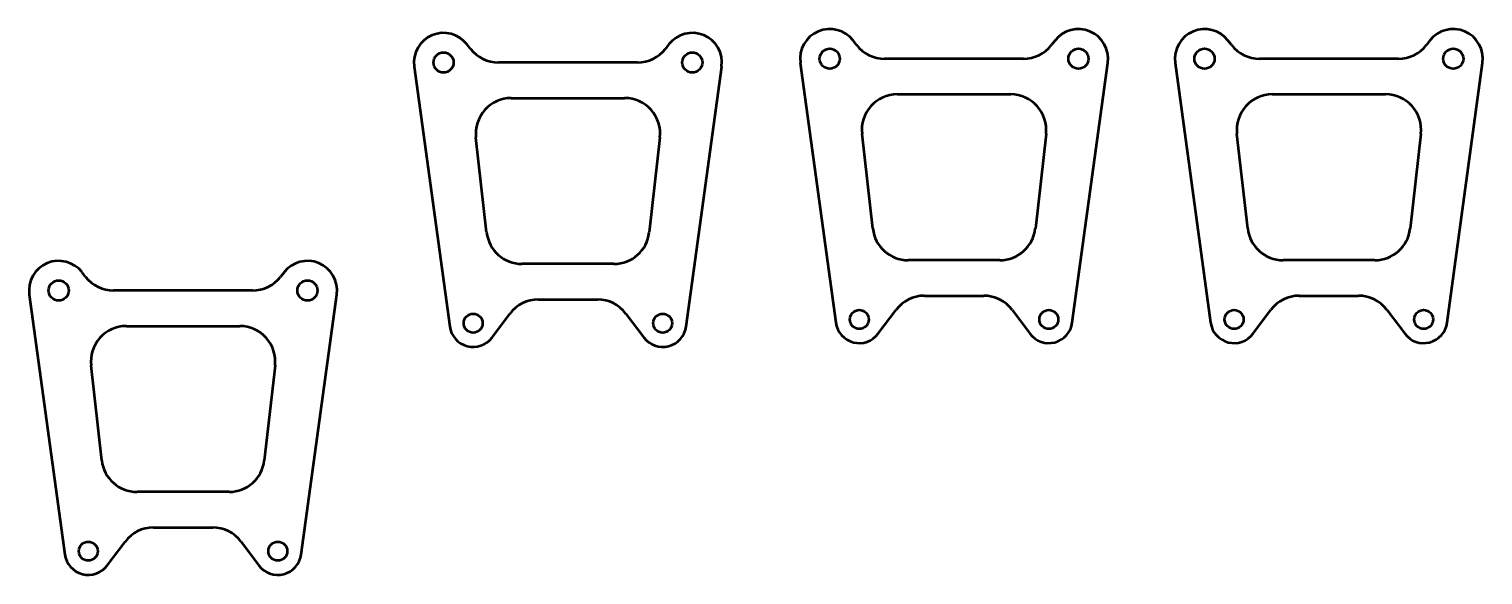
# Model space of a CAD drawing. Header units: millimetres. Extents: x 74 to 197, y 146 to 192.
import ezdxf

# ---------------------------------------------------------------- set-up
doc = ezdxf.new("R2010")
doc.units = ezdxf.units.MM
doc.layers.add('Visible (ISO)', color=7, linetype='Continuous', lineweight=50)

msp = doc.modelspace()

# ---------------------------------------------------------------- linework, layer by layer
at = {"layer": 'Visible (ISO)'}
for p, q in [((111.6, 190.33), (111.31, 190.71)), ((128.36, 190.71), (128.07, 190.33)), ((144.19, 190.65), (143.9, 191.03)), ((160.95, 191.03), (160.66, 190.65)), ((175.84, 190.65), (175.55, 191.03)), ((192.6, 191.03), (192.31, 190.65)), ((125.7, 189.17), (113.97, 189.17)), ((139.45, 189.15), (142.45, 167.22)), ((158.29, 189.49), (146.56, 189.49)), ((162.41, 167.22), (165.4, 189.15)), ((171.1, 189.15), (174.09, 167.22)), ((189.94, 189.49), (178.21, 189.49)), ((194.06, 167.22), (197.05, 189.15)), ((106.85, 188.84), (109.85, 166.9)), ((129.81, 166.9), (132.81, 188.84)), ((115.05, 186.17), (124.62, 186.17)), ((147.64, 186.49), (157.21, 186.49)), ((179.29, 186.49), (188.86, 186.49)), ((145.57, 175.15), (144.66, 183.15)), ((160.19, 183.15), (159.29, 175.15)), ((177.22, 175.15), (176.31, 183.15)), ((191.84, 183.15), (190.93, 175.15)), ((112.97, 174.84), (112.06, 182.84)), ((127.6, 182.84), (126.69, 174.84)), ((123.71, 172.17), (115.95, 172.17)), ((156.3, 172.49), (148.55, 172.49)), ((187.95, 172.49), (180.2, 172.49)), ((79.11, 171.09), (78.81, 171.46)), ((95.87, 171.46), (95.58, 171.09)), ((74.36, 169.59), (77.36, 147.66)), ((93.21, 169.93), (81.48, 169.93)), ((97.32, 147.66), (100.32, 169.59)), ((149.93, 169.49), (154.93, 169.49)), ((181.57, 169.49), (186.57, 169.49)), ((117.33, 169.17), (122.33, 169.17)), ((146.03, 166.29), (147.53, 168.29)), ((157.33, 168.29), (158.83, 166.29)), ((177.67, 166.29), (179.17, 168.29)), ((188.97, 168.29), (190.47, 166.29)), ((82.56, 166.93), (92.13, 166.93)), ((113.43, 165.97), (114.93, 167.97)), ((124.73, 167.97), (126.23, 165.97)), ((80.48, 155.59), (79.57, 163.59)), ((95.11, 163.59), (94.2, 155.59)), ((91.22, 152.93), (83.46, 152.93)), ((84.84, 149.93), (89.84, 149.93)), ((80.94, 146.73), (82.44, 148.73)), ((92.24, 148.73), (93.74, 146.73))]:
    msp.add_line(p, q, dxfattribs=at)
for centre, radius in [((141.93, 189.49), 0.85), ((162.93, 189.49), 0.85), ((173.57, 189.49), 0.85), ((194.57, 189.49), 0.85), ((109.33, 189.17), 0.85), ((130.33, 189.17), 0.85), ((76.84, 169.93), 0.85), ((97.84, 169.93), 0.85), ((144.43, 167.49), 0.8), ((160.43, 167.49), 0.8), ((176.07, 167.49), 0.8), ((192.07, 167.49), 0.8), ((111.83, 167.17), 0.8), ((127.83, 167.17), 0.8), ((79.34, 147.93), 0.8), ((95.34, 147.93), 0.8)]:
    msp.add_circle(centre, radius, dxfattribs=at)
for centre, radius, start, end in [((109.33, 189.17), 2.5, 37.8711, 187.777), ((130.33, 189.17), 2.5, 352.223, 142.1289), ((141.93, 189.49), 2.5, 37.8711, 187.777), ((162.93, 189.49), 2.5, 352.223, 142.1289), ((173.57, 189.49), 2.5, 37.8711, 187.777), ((194.57, 189.49), 2.5, 352.223, 142.1289), ((113.97, 192.17), 3, 217.8711, 270), ((125.7, 192.17), 3, 270, 322.1289), ((146.56, 192.49), 3, 217.8711, 270), ((158.29, 192.49), 3, 270, 322.1289), ((178.21, 192.49), 3, 217.8711, 270), ((189.94, 192.49), 3, 270, 322.1289), ((115.05, 183.17), 3, 90, 186.4831), ((124.62, 183.17), 3, 353.5169, 90), ((147.64, 183.49), 3, 90, 186.4831), ((157.21, 183.49), 3, 353.5169, 90), ((179.29, 183.49), 3, 90, 186.4831), ((188.86, 183.49), 3, 353.5169, 90), ((115.95, 175.17), 3, 186.4831, 270), ((123.71, 175.17), 3, 270, 353.5169), ((148.55, 175.49), 3, 186.4831, 270), ((156.3, 175.49), 3, 270, 353.5169), ((180.2, 175.49), 3, 186.4831, 270), ((187.95, 175.49), 3, 270, 353.5169), ((76.84, 169.93), 2.5, 37.8711, 187.777), ((97.84, 169.93), 2.5, 352.223, 142.1289), ((81.48, 172.93), 3, 217.8711, 270), ((93.21, 172.93), 3, 270, 322.1289), ((149.93, 166.49), 3, 90, 143.1301), ((154.93, 166.49), 3, 36.8699, 90), ((181.57, 166.49), 3, 90, 143.1301), ((186.57, 166.49), 3, 36.8699, 90), ((117.33, 166.17), 3, 90, 143.1301), ((122.33, 166.17), 3, 36.8699, 90), ((82.56, 163.93), 3, 90, 186.4831), ((92.13, 163.93), 3, 353.5169, 90), ((144.43, 167.49), 2, 187.777, 323.1301), ((160.43, 167.49), 2, 216.8699, 352.223), ((176.07, 167.49), 2, 187.777, 323.1301), ((192.07, 167.49), 2, 216.8699, 352.223), ((111.83, 167.17), 2, 187.777, 323.1301), ((127.83, 167.17), 2, 216.8699, 352.223), ((83.46, 155.93), 3, 186.4831, 270), ((91.22, 155.93), 3, 270, 353.5169), ((84.84, 146.93), 3, 90, 143.1301), ((89.84, 146.93), 3, 36.8699, 90), ((79.34, 147.93), 2, 187.777, 323.1301), ((95.34, 147.93), 2, 216.8699, 352.223)]:
    msp.add_arc(centre, radius, start, end, dxfattribs=at)

doc.saveas('drawing.dxf')
